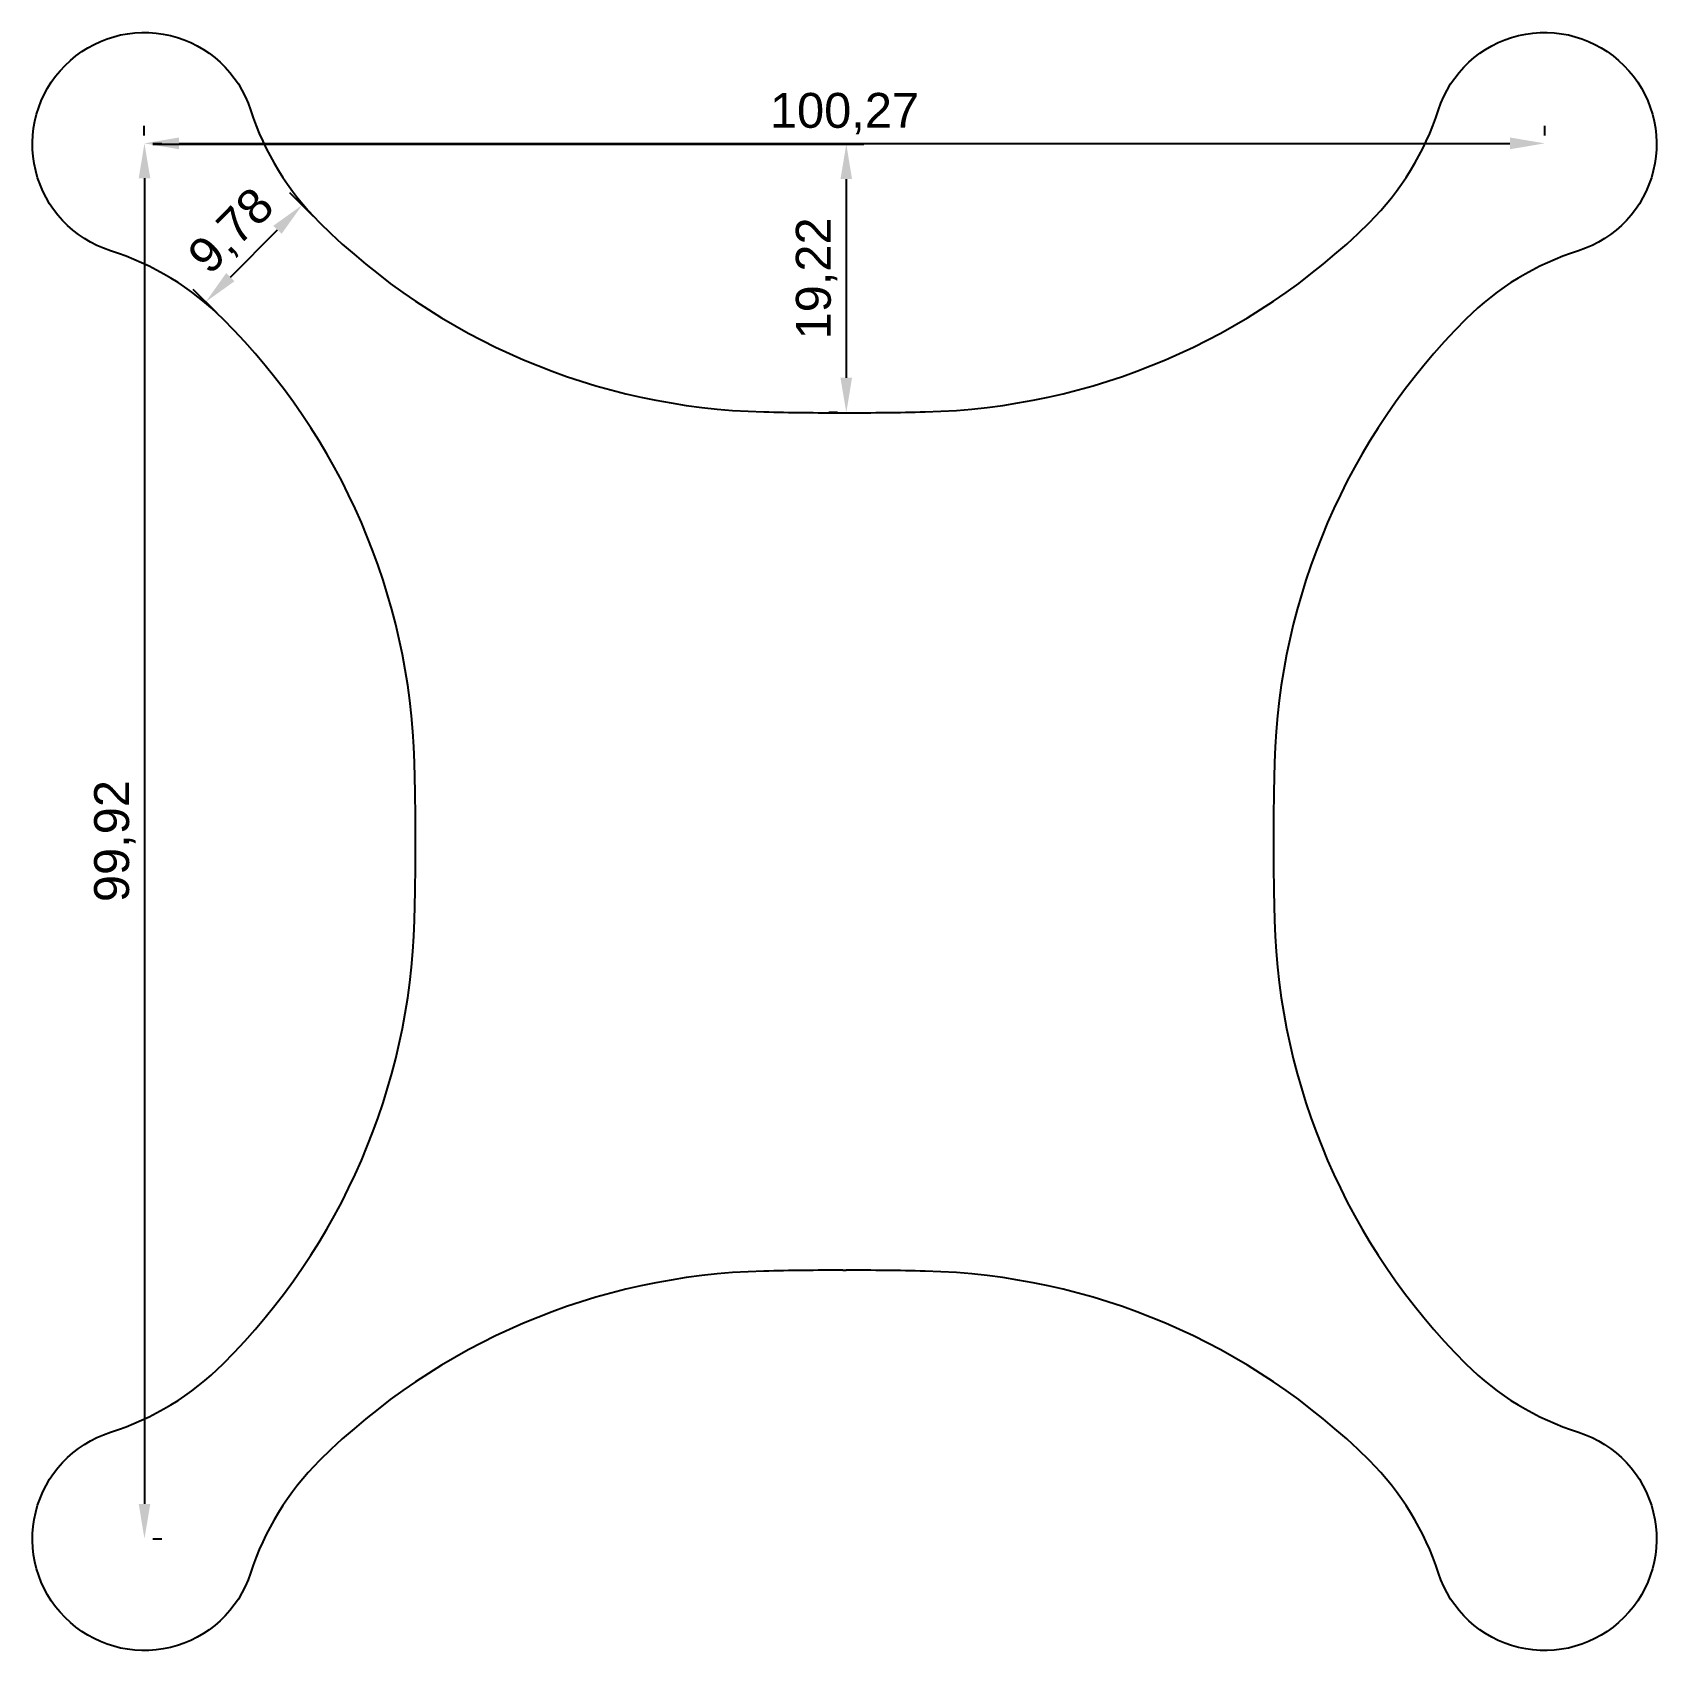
# Model space of a CAD drawing. Header units: millimetres. Extents: x -58 to 58, y -58 to 58.
import ezdxf

# ---------------------------------------------------------------- set-up
doc = ezdxf.new("R2010")
doc.units = ezdxf.units.MM
doc.styles.get("Standard").update_dxf_attribs({"font": 'arial.ttf'})
doc.dimstyles.new('ISO-25', dxfattribs={"dimtxt": 2.5, "dimasz": 2.5, "dimexe": 1.25, "dimexo": 0.625, "dimtad": 1, "dimtxsty": 'Standard', "dimcen": 2.5, "dimadec": 0, "dimazin": 0, "dimtfac": 1, "dimtmove": 0, "dimatfit": 3, "dimfxl": 1, "dimarcsym": 0})

# ---------------------------------------------------------------- blocks, each defined once
blk = doc.blocks.new('*D2')
at = {"color": 0, "lineweight": -2, "transparency": 16777216}
for p, q in [((-50.14, 50.56), (-50.14, 51.24)), ((50.14, 50.56), (50.14, 51.24)), ((-47.64, 49.99), (47.64, 49.99))]:
    blk.add_line(p, q, dxfattribs=at)
at = {"color": 0, "transparency": 16777216}
for points in [[(-47.64, 50.41), (-47.64, 49.57), (-50.14, 49.99)], [(47.64, 50.41), (47.64, 49.57), (50.14, 49.99)]]:
    blk.add_solid(points, dxfattribs=at)
at = {"layer": 'Defpoints', "color": 0, "transparency": 16777216}
for p in [(-50.14, 49.93), (50.14, 49.99), (50.14, 49.93)]:
    blk.add_point(p, dxfattribs=at)
at = {"color": 0, "transparency": 16777216, "insert": (0, 52.12), "char_height": 2.5, "attachment_point": 5}
blk.add_mtext('100,27', dxfattribs=at)
blk = doc.blocks.new('*D3')
at = {"color": 0, "lineweight": -2, "transparency": 16777216}
for p, q in [((-49.51, 49.99), (-48.87, 49.99)), ((-50.12, 47.49), (-50.12, -47.43)), ((-49.51, -49.93), (-48.87, -49.93))]:
    blk.add_line(p, q, dxfattribs=at)
at = {"color": 0, "transparency": 16777216}
for points in [[(-50.53, 47.49), (-49.7, 47.49), (-50.12, 49.99)], [(-50.53, -47.43), (-49.7, -47.43), (-50.12, -49.93)]]:
    blk.add_solid(points, dxfattribs=at)
at = {"layer": 'Defpoints', "color": 0, "transparency": 16777216}
for p in [(-50.14, 49.99), (-50.14, -49.93), (-50.12, -49.93)]:
    blk.add_point(p, dxfattribs=at)
at = {"color": 0, "transparency": 16777216, "insert": (-52.24, 0.03), "char_height": 2.5, "attachment_point": 5, "rotation": 90}
blk.add_mtext('99,92', dxfattribs=at)
blk = doc.blocks.new('*D4')
at = {"color": 0, "lineweight": -2, "transparency": 16777216}
for p, q in [((-49.51, 49.93), (1.38, 49.93)), ((0.13, 47.43), (0.13, 33.21)), ((-0.5, 30.71), (-1.12, 30.71))]:
    blk.add_line(p, q, dxfattribs=at)
at = {"color": 0, "transparency": 16777216}
for points in [[(-0.29, 47.43), (0.54, 47.43), (0.13, 49.93)], [(-0.29, 33.21), (0.54, 33.21), (0.13, 30.71)]]:
    blk.add_solid(points, dxfattribs=at)
at = {"layer": 'Defpoints', "color": 0, "transparency": 16777216}
for p in [(-50.14, 49.93), (0.13, 30.71), (0.13, 30.71)]:
    blk.add_point(p, dxfattribs=at)
at = {"color": 0, "transparency": 16777216, "insert": (-2, 40.32), "char_height": 2.5, "attachment_point": 5, "rotation": 90}
blk.add_mtext('19,22', dxfattribs=at)
blk = doc.blocks.new('*D5')
at = {"color": 0, "lineweight": -2, "transparency": 16777216}
for p, q in [((-38.02, 44.76), (-39.72, 46.45)), ((-43.97, 40.42), (-40.6, 43.8)), ((-44.92, 37.83), (-46.62, 39.53))]:
    blk.add_line(p, q, dxfattribs=at)
at = {"color": 0, "transparency": 16777216}
for points in [[(-40.89, 44.09), (-40.3, 43.51), (-38.83, 45.57)], [(-44.26, 40.71), (-43.67, 40.12), (-45.73, 38.64)]]:
    blk.add_solid(points, dxfattribs=at)
at = {"layer": 'Defpoints', "color": 0, "transparency": 16777216}
for p in [(-38.83, 45.57), (-37.57, 44.32), (-44.47, 37.39)]:
    blk.add_point(p, dxfattribs=at)
at = {"color": 0, "transparency": 16777216, "insert": (-43.79, 43.61), "char_height": 2.5, "attachment_point": 5, "rotation": 45.1174}
blk.add_mtext('9,78', dxfattribs=at)

msp = doc.modelspace()

# ---------------------------------------------------------------- linework, layer by layer
for p, q in [((-0.126, 30.706), (0.126, 30.706)), ((-0.126, -30.706), (0.126, -30.706))]:
    msp.add_line(p, q)
for points in [[(-0.126, -30.706, 0.0070632), (-5.776, -30.763, 0.1917189), (-37.575, -44.319, 0.1199366), (-42.52, -52.382, -0.5615761), (-55.804, -55.576, -0.5615761), (-52.556, -42.305, 0.1199366), (-44.473, -37.393, 0.1917189), (-30.786, -5.65, 0.0070632), (-30.706, 0, 0.0070632), (-30.786, 5.65, 0.1917189), (-44.473, 37.393, 0.1199366), (-52.556, 42.305, -0.5615761), (-55.804, 55.576, -0.5615761), (-42.52, 52.382, 0.1199366), (-37.575, 44.319, 0.1917189), (-5.776, 30.763, 0.0070632), (-0.126, 30.706)], [(0.126, 30.706, 0.0070632), (5.776, 30.763, 0.1917189), (37.575, 44.319, 0.1199366), (42.52, 52.382, -0.5615761), (55.804, 55.576, -0.5615761), (52.556, 42.305, 0.1199366), (44.473, 37.393, 0.1917189), (30.786, 5.65, 0.0070632), (30.706, 0, 0.0070632), (30.786, -5.65, 0.1917189), (44.473, -37.393, 0.1199366), (52.556, -42.305, -0.5615761), (55.804, -55.576, -0.5615761), (42.52, -52.382, 0.1199366), (37.575, -44.319, 0.1917189), (5.776, -30.763, 0.0070632), (0.126, -30.706)]]:
    msp.add_lwpolyline(points, format="xyb")

# ---------------------------------------------------------------- dimensions: what is measured, and where the dimension line sits
dim = msp.add_linear_dim(base=(50.135, 49.99), p1=(-50.135, 49.93), p2=(50.135, 49.93), dimstyle='ISO-25')
dim.commit()
dim.dimension.update_dxf_attribs({"geometry": '*D2', "text_midpoint": (0, 52.117)})
for base, p1, p2, picture, middle in [((-50.115, -49.93), (-50.135, 49.99), (-50.135, -49.93), '*D3', (-52.242, 0.03)), ((0.126, 30.706), (-50.135, 49.93), (0.126, 30.706), '*D4', (-2.002, 40.318))]:
    dim = msp.add_linear_dim(base=base, p1=p1, p2=p2, angle=90, dimstyle='ISO-25')
    dim.commit()
    dim.dimension.update_dxf_attribs({"geometry": picture, "text_midpoint": middle})
dim = msp.add_aligned_dim(p1=(-44.473, 37.393), p2=(-37.575, 44.319), distance=1.774, dimstyle='ISO-25')
dim.commit()
dim.dimension.update_dxf_attribs({"geometry": '*D5', "text_midpoint": (-43.788, 43.609)})

doc.saveas('drawing.dxf')
